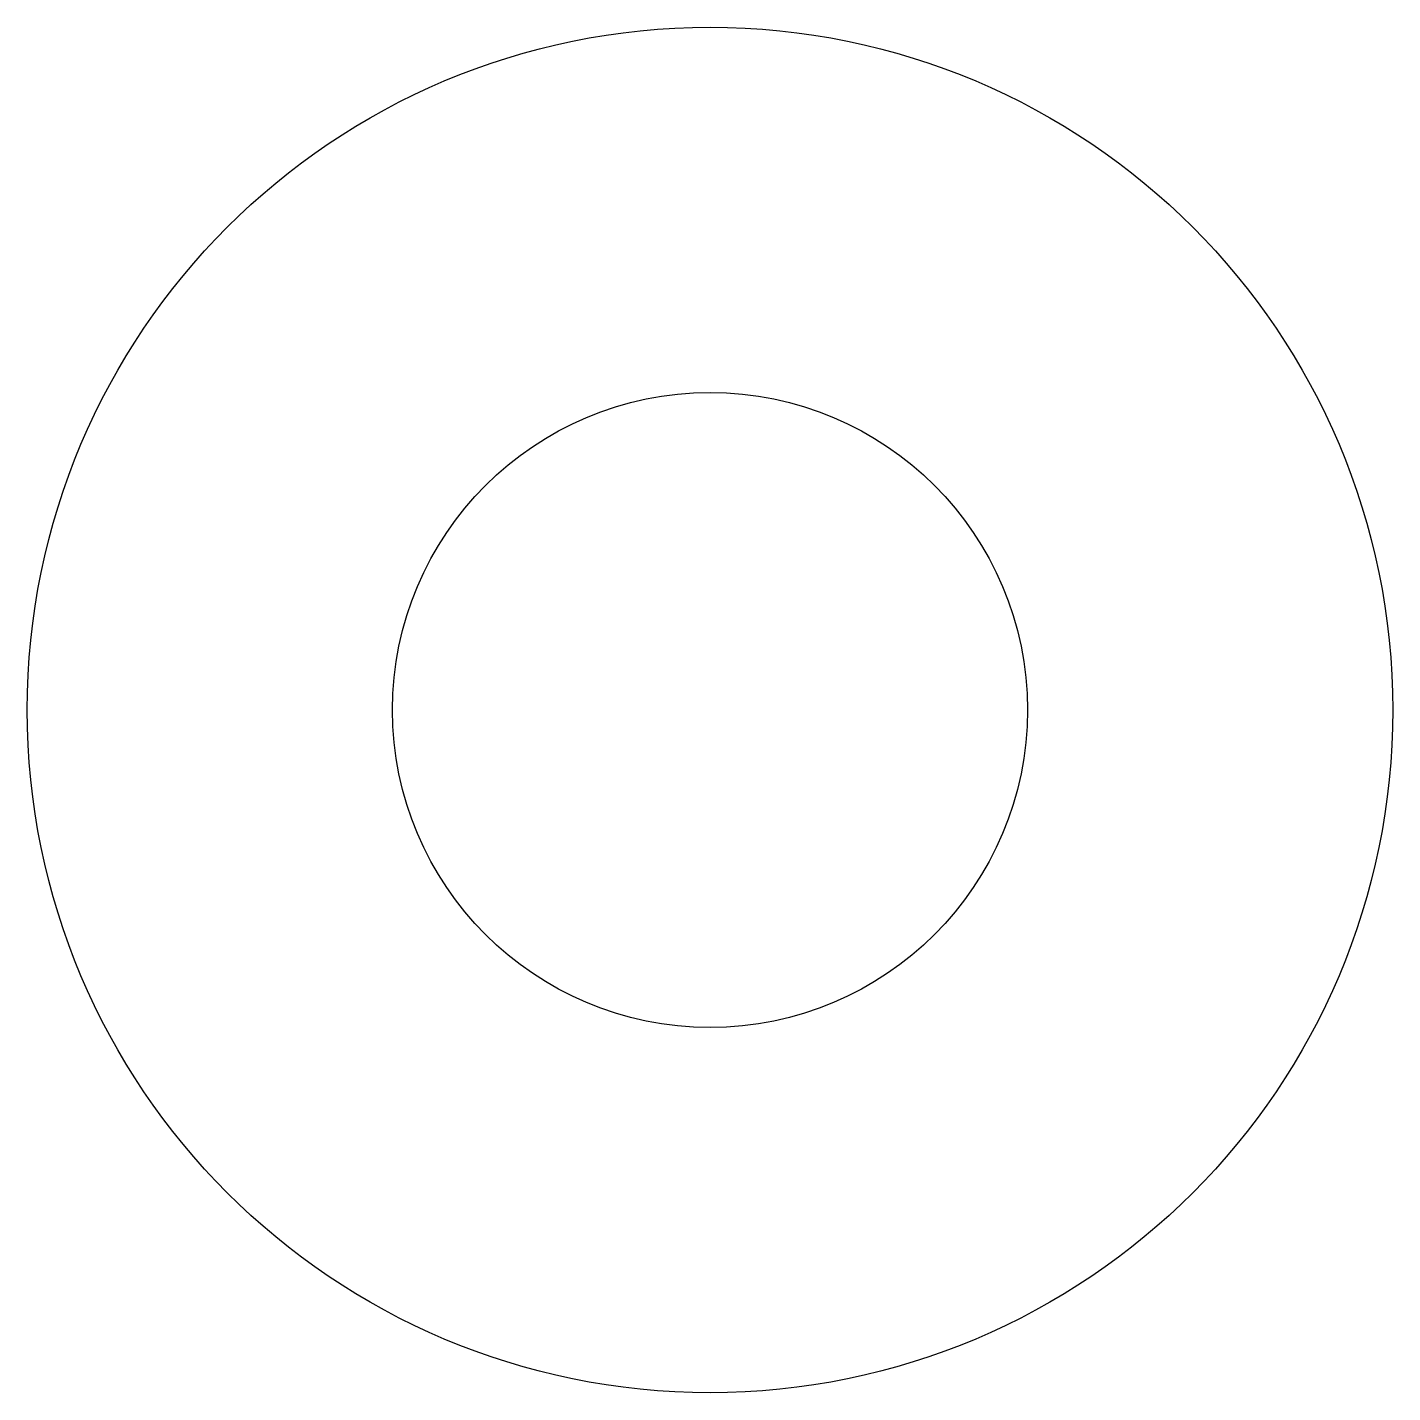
# Model space of a CAD drawing. Header units: millimetres. Extents: x 31.05 to 35.35, y 13.75 to 18.05.
import ezdxf

# ---------------------------------------------------------------- set-up
doc = ezdxf.new("R2010")
doc.units = ezdxf.units.MM
doc.layers.add('Corte exterior', color=1, linetype='Continuous', true_color=0xff0000)
doc.layers.add('Grabado Superficie', color=30, linetype='Continuous', lineweight=25, true_color=0xff7f00)

msp = doc.modelspace()

# ---------------------------------------------------------------- linework, layer by layer
at = {"layer": 'Corte exterior'}
msp.add_circle((33.2, 15.9), 1, dxfattribs=at)
at = {"layer": 'Grabado Superficie'}
msp.add_circle((33.2, 15.9), 2.15, dxfattribs=at)

doc.saveas('drawing.dxf')
